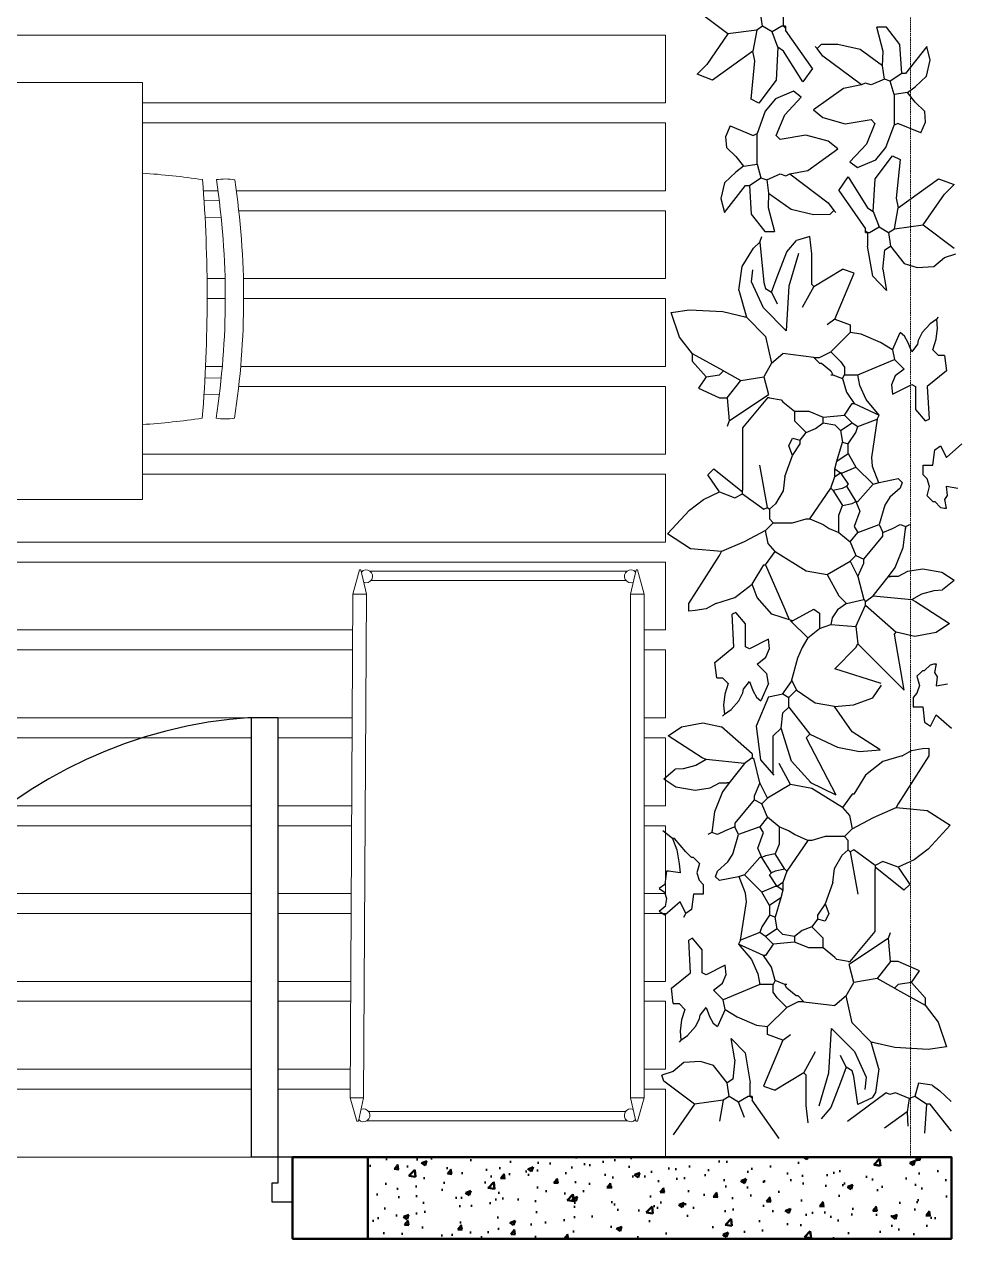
# Model space of a CAD drawing. Header units: inches. Extents: x 4526 to 5467, y 523 to 1441.
# Drawn here: x 5294.3 to 5455.1, y 1115.2 to 1323.7 of the extents above; entities that cross this region are included whole.
import ezdxf

# ---------------------------------------------------------------- set-up
doc = ezdxf.new("R2010")
doc.units = ezdxf.units.IN
doc.header["$MEASUREMENT"] = 0
doc.linetypes.add('HIDDEN', pattern=[0.375, 0.25, -0.125])
for name, color, linetype, lineweight in [('A-FLOR-FTPT', 6, 'HIDDEN', 13), ('A-FLOR-PATT', 8, 'Continuous', 50), ('A-FURN', 8, 'Continuous', 20), ('A-GLAZ-FULL', 4, 'Continuous', 30), ('A-WALL-FULL', 7, 'Continuous', 50), ('G-HEDGE', 96, 'Continuous', 25)]:
    doc.layers.add(name, color=color, linetype=linetype, lineweight=lineweight)

msp = doc.modelspace()

# ---------------------------------------------------------------- hatches: boundary and pattern name
at = {"layer": 'A-FLOR-PATT'}
h = msp.add_hatch(dxfattribs=at)
h.set_pattern_fill('AR-CONC', color=256, scale=0.050063, style=0)
h.set_pattern_definition([(50, (8703.922, 9840.347), (9.120779, -0.7979644), [0.953707, -10.4907795]), (355, (8703.922, 9840.347), (-1.764375, 9.56494), [0.762966, -8.392624]), (100.451, (8704.682, 9840.2805), (7.356437, 8.766932), [0.810526, -8.915786]), (46.1842, (8703.922, 9842.89), (13.571131, -2.10478), [1.43056, -15.73617]), (96.6356, (8705.053, 9842.715), (11.885256, 12.386957), [1.21579, -13.373679]), (351.184, (8703.922, 9842.89), (11.885275, 12.386936), [1.144449, -12.588935]), (21, (8705.194, 9842.2544), (7.590352, -5.1197566), [0.953707, -10.4907795]), (326, (8705.194, 9842.254), (3.094018, 9.221071), [0.762966, -8.392624]), (71.4514, (8705.826, 9841.828), (10.684349, 4.1013344), [0.810526, -8.915786]), (37.5, (8703.9222, 9840.347), (0.1546259, 4.2331103), [0, -8.2908948, 0, -8.5197845, 0, -8.4244138]), (7.5, (8703.922, 9840.347), (3.3452176, 5.0153773), [0, -4.8575488, 0, -8.1001534, 0, -3.2108143]), (327.5, (8701.0865, 9840.347), (6.7881223, -0.2868002), [0, -3.179024, 0, -9.918555, 0, -13.1611597]), (317.5, (8699.815, 9840.347), (7.4158462, 1.272936), [0, -4.1327313, 0, -6.586938, 0, -9.346331])])
h.paths.add_polyline_path([(5353.22, 1129.23), (5353.22, 1115.21), (5453.35, 1115.21), (5453.35, 1129.23)])

# ---------------------------------------------------------------- linework, layer by layer
at = {"layer": 'A-FLOR-FTPT'}
msp.add_line((5446.34, 1424.6), (5446.34, 1129.23), dxfattribs=at)
at = {"layer": 'A-FURN'}
for p, q in [((5404.29, 1321.81), (5139.38, 1321.81)), ((5404.29, 1310.16), (5404.29, 1321.81)), ((5244.49, 1313.68), (5314.58, 1313.68)), ((5314.58, 1313.68), (5314.58, 1242.1)), ((5314.58, 1310.16), (5404.29, 1310.16)), ((5404.29, 1306.74), (5314.58, 1306.74)), ((5404.29, 1295.09), (5404.29, 1306.74)), ((5325.03, 1295.09), (5327.54, 1295.09)), ((5330.68, 1295.09), (5404.29, 1295.09)), ((5327.76, 1293.35), (5325.15, 1293.42)), ((5328.11, 1290.48), (5325.32, 1290.56)), ((5404.29, 1291.66), (5331.11, 1291.66)), ((5404.29, 1280.01), (5404.29, 1291.66)), ((5325.66, 1280.01), (5328.75, 1280.01)), ((5331.9, 1280.01), (5404.29, 1280.01)), ((5328.79, 1276.58), (5325.68, 1276.58)), ((5404.29, 1276.58), (5331.94, 1276.58)), ((5404.29, 1264.93), (5404.29, 1276.58)), ((5325.41, 1264.93), (5328.28, 1264.93)), ((5331.43, 1264.93), (5404.29, 1264.93)), ((5325.29, 1262.92), (5328.11, 1263)), ((5404.29, 1261.5), (5331.09, 1261.5)), ((5404.29, 1249.85), (5404.29, 1261.5)), ((5325.14, 1260.06), (5327.77, 1260.15)), ((5314.58, 1249.85), (5404.29, 1249.85)), ((5404.29, 1246.42), (5314.58, 1246.42)), ((5404.29, 1234.77), (5404.29, 1246.42)), ((5314.58, 1242.1), (5244.49, 1242.1)), ((5139.38, 1234.77), (5404.29, 1234.77)), ((5404.29, 1231.35), (5139.38, 1231.35)), ((5350.68, 1225.85), (5351.83, 1230.01)), ((5351.83, 1230.01), (5352.06, 1230.01)), ((5352.06, 1230.01), (5352.99, 1225.85)), ((5399.26, 1230.01), (5398.33, 1225.84)), ((5399.49, 1230.01), (5399.26, 1230.01)), ((5400.65, 1225.85), (5399.49, 1230.01)), ((5404.29, 1219.7), (5404.29, 1231.35)), ((5397.73, 1229.81), (5353.6, 1229.81)), ((5397.53, 1228.19), (5353.79, 1228.19)), ((5350.21, 1139.41), (5350.68, 1225.85)), ((5350.68, 1225.85), (5352.99, 1225.84)), ((5352.99, 1225.85), (5352.52, 1139.41)), ((5400.65, 1225.85), (5398.33, 1225.84)), ((5398.33, 1139.41), (5398.33, 1225.84)), ((5400.65, 1139.41), (5400.65, 1225.86)), ((5139.38, 1219.7), (5350.64, 1219.7)), ((5400.65, 1219.7), (5404.29, 1219.7)), ((5350.62, 1216.27), (5139.38, 1216.27)), ((5404.29, 1216.27), (5400.65, 1216.27)), ((5404.29, 1204.62), (5404.29, 1216.27)), ((5139.38, 1204.62), (5350.56, 1204.62)), ((5400.65, 1204.62), (5404.29, 1204.62)), ((5333.3, 1201.19), (5179.1, 1201.19)), ((5350.54, 1201.19), (5337.8, 1201.19)), ((5404.29, 1201.19), (5400.65, 1201.19)), ((5404.29, 1189.54), (5404.29, 1201.19)), ((5179.1, 1189.54), (5333.3, 1189.54)), ((5337.8, 1189.54), (5350.48, 1189.54)), ((5400.65, 1189.54), (5404.29, 1189.54)), ((5333.3, 1186.11), (5179.1, 1186.11)), ((5350.46, 1186.11), (5337.8, 1186.11)), ((5404.29, 1186.11), (5400.65, 1186.11)), ((5404.29, 1174.46), (5404.29, 1186.11)), ((5179.1, 1174.46), (5333.3, 1174.46)), ((5337.8, 1174.46), (5350.4, 1174.46)), ((5400.65, 1174.46), (5404.29, 1174.46)), ((5333.3, 1171.04), (5179.1, 1171.04)), ((5350.38, 1171.04), (5337.8, 1171.04)), ((5404.29, 1171.04), (5400.65, 1171.04)), ((5404.29, 1159.39), (5404.29, 1171.04)), ((5179.1, 1159.39), (5333.3, 1159.39)), ((5337.8, 1159.39), (5350.32, 1159.39)), ((5400.65, 1159.39), (5404.29, 1159.39)), ((5333.3, 1155.96), (5179.1, 1155.96)), ((5350.3, 1155.96), (5337.8, 1155.96)), ((5404.29, 1155.96), (5400.65, 1155.96)), ((5404.29, 1144.31), (5404.29, 1155.96)), ((5179.1, 1144.31), (5333.3, 1144.31)), ((5337.8, 1144.31), (5350.23, 1144.31)), ((5400.65, 1144.31), (5404.29, 1144.31)), ((5333.3, 1140.88), (5179.1, 1140.88)), ((5350.22, 1140.88), (5337.8, 1140.88)), ((5404.29, 1140.88), (5400.65, 1140.88)), ((5404.29, 1129.23), (5404.29, 1140.88)), ((5351.34, 1135.38), (5350.21, 1139.41)), ((5350.21, 1139.41), (5352.52, 1139.41)), ((5352.52, 1139.41), (5351.63, 1135.38)), ((5400.65, 1139.41), (5398.33, 1139.41)), ((5398.33, 1139.41), (5399.22, 1135.38)), ((5399.52, 1135.38), (5400.65, 1139.41)), ((5397.48, 1137.07), (5353.37, 1137.07)), ((5351.63, 1135.38), (5351.34, 1135.38)), ((5397.76, 1135.45), (5353.09, 1135.45)), ((5399.22, 1135.38), (5399.52, 1135.38)), ((5139.38, 1129.23), (5404.29, 1129.23)), ((5404.29, 1129.23), (5439.33, 1129.23))]:
    msp.add_line(p, q, dxfattribs=at)
for points in [[(5324.89, 1297.01, -0.040002), (5324.84, 1256.03, -3.508425)], [(5327.26, 1297, -0.076135), (5327.21, 1256.04, -3.508425)], [(5330.41, 1296.99, -0.076111), (5330.36, 1256.04, -3.508425)]]:
    msp.add_lwpolyline(points, format="xyb", dxfattribs=at)
for centre, radius, start, end in [((5304.22, 1153.67), 144.82, 81.7935, 85.8963), ((5328.81, 1286.29), 10.82, 81.5154, 98.2468), ((5304.48, 1399.33), 144.73, 274.0029, 278.0879), ((5328.8, 1266.75), 10.82, 261.5154, 278.2468), ((5352.97, 1228.91), 1.1, 246.5619, 138.4957), ((5398.36, 1228.91), 1.1, 41.5043, 293.4381), ((5352.51, 1136.39), 1.1, 221.5043, 113.4381), ((5398.34, 1136.39), 1.1, 66.5619, 318.4957)]:
    msp.add_arc(centre, radius, start, end, dxfattribs=at)
at = {"layer": 'A-GLAZ-FULL'}
msp.add_lwpolyline([(5337.8, 1204.69), (5337.8, 1129.23), (5333.3, 1129.23), (5333.3, 1204.69)], close=True, dxfattribs=at)
for points in [[(5340.31, 1124.72), (5340.31, 1124.72), (5340.31, 1129.23), (5337.8, 1129.23), (5337.8, 1124.72)], [(5337.8, 1124.72), (5336.8, 1124.72), (5336.8, 1121.52), (5340.31, 1121.52), (5340.31, 1124.72)]]:
    msp.add_lwpolyline(points, dxfattribs=at)
msp.add_arc((5338.53, 1124.92), 79.94, 93.7537, 176.9067, dxfattribs=at)
at = {"layer": 'A-WALL-FULL'}
for p, q in [((5340.31, 1115.21), (5340.31, 1129.23)), ((5340.31, 1129.23), (5453.35, 1129.23)), ((5340.31, 1115.21), (5353.22, 1115.21))]:
    msp.add_line(p, q, dxfattribs=at)
msp.add_lwpolyline([(5353.22, 1129.23), (5453.35, 1129.23), (5453.35, 1115.21), (5353.22, 1115.21)], close=True, dxfattribs=at)
at = {"layer": 'G-HEDGE'}
for p, q in [((5415.02, 1322.02), (5409.75, 1325.97)), ((5420.96, 1323.33), (5420.63, 1325.64)), ((5424.58, 1323.33), (5424.58, 1325.64)), ((5415.02, 1322.02), (5411.4, 1316.74)), ((5419.97, 1322.67), (5415.02, 1322.02)), ((5419.97, 1322.67), (5419.31, 1319.05)), ((5420.96, 1323.33), (5419.97, 1322.67)), ((5422.61, 1322.35), (5420.96, 1323.33)), ((5424.26, 1323.33), (5422.61, 1322.35)), ((5423.6, 1319.71), (5422.61, 1322.35)), ((5424.58, 1323.33), (5424.26, 1323.33)), ((5424.92, 1323.33), (5424.58, 1323.33)), ((5424.92, 1323.01), (5424.58, 1323.33)), ((5424.92, 1323.33), (5424.92, 1323.01)), ((5424.92, 1323.01), (5424.92, 1322.67)), ((5429.53, 1316.08), (5424.92, 1322.67)), ((5442.21, 1323.15), (5440.56, 1323.15)), ((5441.64, 1319.01), (5440.56, 1323.15)), ((5444.52, 1320.18), (5442.21, 1323.15)), ((5423.6, 1319.71), (5423.27, 1314.1)), ((5424.58, 1319.05), (5423.6, 1319.71)), ((5430.34, 1319.52), (5430.01, 1319.85)), ((5431, 1320.18), (5430.34, 1319.52)), ((5431.33, 1318.2), (5430.34, 1319.52)), ((5433.87, 1320.22), (5431, 1320.18)), ((5437.68, 1319.31), (5433.87, 1320.22)), ((5444.85, 1315.23), (5444.52, 1320.18)), ((5449.13, 1319.85), (5445.51, 1315.23)), ((5449.73, 1317.49), (5449.13, 1319.85)), ((5419.31, 1319.05), (5412.39, 1314.1)), ((5419.64, 1317.4), (5419.31, 1319.05)), ((5427.88, 1313.77), (5424.58, 1319.05)), ((5437.92, 1313.26), (5431.33, 1318.2)), ((5441.55, 1316.55), (5437.68, 1319.31)), ((5441.55, 1316.55), (5441.64, 1319.01)), ((5449.1, 1314.77), (5449.73, 1317.49)), ((5411.4, 1316.74), (5409.75, 1315.09)), ((5418.98, 1310.8), (5419.64, 1317.4)), ((5429.53, 1316.08), (5427.88, 1313.77)), ((5441.88, 1314.24), (5441.55, 1316.55)), ((5412.39, 1314.1), (5409.75, 1315.09)), ((5423.27, 1314.1), (5420.3, 1310.15)), ((5437.92, 1313.26), (5434.82, 1312.65)), ((5438.58, 1313.58), (5437.92, 1313.26)), ((5439.57, 1313.26), (5438.58, 1313.58)), ((5441.88, 1314.24), (5439.57, 1313.26)), ((5442.87, 1313.91), (5441.88, 1314.24)), ((5444.85, 1315.23), (5442.87, 1313.91)), ((5443.53, 1311.61), (5442.87, 1313.91)), ((5445.51, 1315.23), (5444.85, 1315.23)), ((5447.16, 1312.92), (5449.1, 1314.77)), ((5426.29, 1312.16), (5423.18, 1310.85)), ((5424.76, 1308.12), (5427.61, 1311.17)), ((5427.61, 1311.17), (5426.29, 1312.16)), ((5434.82, 1312.65), (5429.68, 1308.97)), ((5445.84, 1311.94), (5443.53, 1311.61)), ((5443.53, 1311.61), (5443.53, 1306.33)), ((5445.84, 1311.94), (5447.16, 1312.92)), ((5447.16, 1310.29), (5445.84, 1311.94)), ((5420.3, 1310.15), (5418.98, 1310.8)), ((5423.18, 1310.85), (5421.43, 1308.73)), ((5448.78, 1308.71), (5447.16, 1310.29)), ((5421.43, 1308.73), (5420.02, 1304.9)), ((5423.32, 1304.57), (5424.76, 1308.12)), ((5429.68, 1308.97), (5431.33, 1307.65)), ((5431.33, 1307.65), (5435.14, 1306.59)), ((5435.14, 1306.59), (5439.57, 1307.32)), ((5440.23, 1306.66), (5439.57, 1307.32)), ((5448.94, 1306.89), (5448.78, 1308.71)), ((5415.41, 1306.22), (5414.61, 1304.34)), ((5415.41, 1306.22), (5419.37, 1304.57)), ((5440.23, 1306.66), (5438.79, 1303.11)), ((5442.12, 1302.5), (5443.53, 1306.33)), ((5444.19, 1306.66), (5443.53, 1306.33)), ((5448.14, 1305.01), (5444.19, 1306.66)), ((5448.14, 1305.01), (5448.94, 1306.89)), ((5414.61, 1304.34), (5414.77, 1302.52)), ((5419.37, 1304.57), (5420.02, 1304.9)), ((5420.02, 1299.63), (5420.02, 1304.9)), ((5423.32, 1304.57), (5423.98, 1303.91)), ((5428.41, 1304.64), (5423.98, 1303.91)), ((5432.22, 1303.58), (5428.41, 1304.64)), ((5433.87, 1302.26), (5432.22, 1303.58)), ((5438.79, 1303.11), (5435.95, 1300.07)), ((5414.77, 1302.52), (5416.4, 1300.95)), ((5416.4, 1300.95), (5417.72, 1299.3)), ((5428.73, 1298.59), (5433.87, 1302.26)), ((5440.29, 1297.13), (5443.25, 1301.09)), ((5440.37, 1300.38), (5442.12, 1302.5)), ((5443.25, 1301.09), (5444.57, 1300.43)), ((5417.72, 1299.3), (5416.4, 1298.31)), ((5417.72, 1299.3), (5420.02, 1299.63)), ((5420.02, 1299.63), (5420.68, 1297.32)), ((5435.95, 1300.07), (5437.26, 1299.08)), ((5437.26, 1299.08), (5440.37, 1300.38)), ((5444.57, 1300.43), (5443.91, 1293.83)), ((5416.4, 1298.31), (5414.45, 1296.47)), ((5418.71, 1296), (5420.68, 1297.32)), ((5420.68, 1297.32), (5421.67, 1296.99)), ((5421.67, 1296.99), (5423.98, 1297.98)), ((5421.67, 1296.99), (5422, 1294.68)), ((5423.98, 1297.98), (5424.97, 1297.65)), ((5424.97, 1297.65), (5425.63, 1297.98)), ((5425.63, 1297.98), (5428.73, 1298.59)), ((5425.63, 1297.98), (5432.22, 1293.03)), ((5434.02, 1295.15), (5435.67, 1297.46)), ((5435.67, 1297.46), (5438.97, 1292.18)), ((5439.96, 1291.53), (5440.29, 1297.13)), ((5444.24, 1292.18), (5451.17, 1297.13)), ((5451.17, 1297.13), (5453.81, 1296.14)), ((5414.45, 1296.47), (5413.82, 1293.74)), ((5414.42, 1291.38), (5418.05, 1296)), ((5418.05, 1296), (5418.71, 1296)), ((5418.71, 1296), (5419.03, 1291.05)), ((5422, 1294.68), (5421.91, 1292.23)), ((5422, 1294.68), (5425.88, 1291.92)), ((5434.02, 1295.15), (5438.64, 1288.56)), ((5448.53, 1289.22), (5452.16, 1294.49)), ((5452.16, 1294.49), (5453.81, 1296.14)), ((5413.82, 1293.74), (5414.42, 1291.38)), ((5432.22, 1293.03), (5433.21, 1291.71)), ((5443.91, 1293.83), (5444.24, 1292.18)), ((5419.03, 1291.05), (5421.34, 1288.09)), ((5421.91, 1292.23), (5422.99, 1288.09)), ((5425.88, 1291.92), (5429.68, 1291.01)), ((5429.68, 1291.01), (5432.55, 1291.05)), ((5432.55, 1291.05), (5433.21, 1291.71)), ((5433.21, 1291.71), (5433.54, 1291.38)), ((5438.97, 1292.18), (5439.96, 1291.53)), ((5439.96, 1291.53), (5440.95, 1288.89)), ((5443.58, 1288.56), (5444.24, 1292.18)), ((5438.64, 1288.23), (5438.64, 1288.56)), ((5439.3, 1287.9), (5440.95, 1288.89)), ((5440.95, 1288.89), (5442.59, 1287.9)), ((5442.59, 1287.9), (5443.58, 1288.56)), ((5443.58, 1288.56), (5448.53, 1289.22)), ((5448.53, 1289.22), (5453.81, 1285.26)), ((5419.4, 1285.25), (5420.5, 1286.25)), ((5420.5, 1286.25), (5420.83, 1287.24)), ((5420.5, 1286.25), (5421.16, 1279.33)), ((5421.34, 1288.09), (5422.99, 1288.09)), ((5425.12, 1284.6), (5426.77, 1286.58)), ((5429.08, 1287.24), (5426.77, 1286.58)), ((5429.41, 1284.27), (5429.08, 1287.24)), ((5438.64, 1287.9), (5438.64, 1288.23)), ((5438.64, 1288.23), (5438.97, 1287.9)), ((5438.64, 1287.9), (5438.97, 1287.9)), ((5438.97, 1287.9), (5438.97, 1285.59)), ((5438.97, 1287.9), (5439.3, 1287.9)), ((5442.59, 1287.9), (5442.93, 1285.59)), ((5417.49, 1282.07), (5419.4, 1285.25)), ((5423.47, 1280.31), (5425.12, 1284.6)), ((5427.15, 1284.33), (5425.46, 1278.69)), ((5429.41, 1279), (5429.41, 1284.27)), ((5439.86, 1280.41), (5438.97, 1285.59)), ((5441.61, 1281.63), (5441.94, 1284.93)), ((5441.94, 1284.93), (5442.93, 1285.59)), ((5442.93, 1285.59), (5445.23, 1282.62)), ((5452.16, 1283.61), (5454.14, 1284.27)), ((5416.88, 1278.01), (5417.49, 1282.07)), ((5445.23, 1282.62), (5447.47, 1281.92)), ((5447.47, 1281.92), (5450.33, 1282.07)), ((5450.33, 1282.07), (5452.16, 1283.61)), ((5419.06, 1279.43), (5419.28, 1281.51)), ((5422.48, 1277.68), (5423.47, 1280.31)), ((5429.74, 1278.67), (5434.68, 1281.63)), ((5433.36, 1273.06), (5436.66, 1280.97)), ((5436.66, 1280.97), (5434.68, 1281.63)), ((5442.24, 1277.98), (5439.86, 1280.41)), ((5441.61, 1281.63), (5442.24, 1277.98)), ((5416.88, 1278.01), (5418.2, 1273.39)), ((5421.1, 1275), (5419.06, 1279.43)), ((5421.16, 1279.33), (5421.49, 1278.34)), ((5421.49, 1278.34), (5422.48, 1277.68)), ((5425.46, 1278.69), (5425.04, 1271.05)), ((5429.74, 1278.67), (5427.76, 1275.04)), ((5429.74, 1278.67), (5429.41, 1279)), ((5422.48, 1277.68), (5423.47, 1275.7)), ((5405.28, 1274.2), (5408.45, 1274.65)), ((5406.71, 1269.96), (5405.28, 1274.2)), ((5408.45, 1274.65), (5414.16, 1274.35)), ((5414.16, 1274.35), (5418.2, 1273.39)), ((5425.04, 1271.05), (5421.1, 1275)), ((5418.2, 1273.39), (5417.87, 1273.39)), ((5418.2, 1273.39), (5421.49, 1270.09)), ((5433.36, 1273.06), (5432.04, 1272.07)), ((5433.36, 1273.06), (5436, 1272.07)), ((5436, 1272.07), (5436, 1270.75)), ((5449.7, 1272.26), (5448.36, 1270.75)), ((5450.84, 1273.06), (5449.7, 1272.26)), ((5450.84, 1273.06), (5451.17, 1273.39)), ((5450.96, 1271.53), (5450.84, 1273.06)), ((5408.93, 1267.08), (5406.71, 1269.96)), ((5421.49, 1270.09), (5422.48, 1265.48)), ((5432.7, 1267.45), (5436, 1270.75)), ((5437.89, 1270.5), (5436, 1270.75)), ((5441.19, 1269.05), (5437.89, 1270.5)), ((5443.25, 1267.79), (5444.57, 1270.75)), ((5445.32, 1270.14), (5444.57, 1270.75)), ((5445.95, 1268.99), (5445.32, 1270.14)), ((5448.36, 1270.75), (5447.66, 1269.41)), ((5450.18, 1267.79), (5450.77, 1269.59)), ((5450.77, 1269.59), (5450.96, 1271.53)), ((5430.72, 1266.47), (5432.7, 1267.45)), ((5432.7, 1267.45), (5434.35, 1265.81)), ((5443.25, 1267.79), (5441.19, 1269.05)), ((5443.25, 1267.79), (5443.58, 1266.14)), ((5446.55, 1267.45), (5445.95, 1268.99)), ((5447.54, 1268.77), (5446.55, 1267.45)), ((5447.66, 1269.41), (5447.54, 1268.77)), ((5451.17, 1266.8), (5450.18, 1267.79)), ((5414.24, 1264.16), (5408.93, 1267.08)), ((5408.96, 1265.81), (5408.96, 1267.13)), ((5411.27, 1263.17), (5408.96, 1265.81)), ((5422.48, 1265.48), (5421.16, 1263.17)), ((5422.48, 1265.48), (5424.46, 1267.13)), ((5429.74, 1266.47), (5424.46, 1267.13)), ((5429.74, 1266.47), (5430.72, 1265.48)), ((5429.74, 1266.47), (5430.72, 1266.47)), ((5430.72, 1265.48), (5431.05, 1265.48)), ((5431.05, 1265.48), (5432.7, 1264.16)), ((5434.35, 1265.81), (5435.01, 1264.82)), ((5437.32, 1263.5), (5443.58, 1266.14)), ((5443.58, 1266.14), (5445.23, 1264.49)), ((5452.16, 1266.8), (5451.17, 1266.8)), ((5452.16, 1266.8), (5452.49, 1264.16)), ((5411.27, 1263.17), (5413.58, 1263.5)), ((5413.58, 1263.5), (5414.24, 1264.16)), ((5414.24, 1264.16), (5417.21, 1262.51)), ((5432.7, 1264.16), (5433.03, 1263.5)), ((5432.7, 1263.5), (5433.03, 1263.5)), ((5433.03, 1263.5), (5434.68, 1262.84)), ((5434.68, 1262.84), (5435.01, 1263.5)), ((5435.01, 1264.82), (5435.01, 1263.5)), ((5435.01, 1263.5), (5437.32, 1263.5)), ((5437.64, 1261.66), (5437.32, 1263.5)), ((5443.73, 1263.3), (5443.1, 1261.78)), ((5445.23, 1264.49), (5443.73, 1263.3)), ((5452.49, 1264.16), (5449.19, 1261.52)), ((5411.27, 1263.17), (5409.95, 1261.19)), ((5409.95, 1261.19), (5413.58, 1259.54)), ((5414.9, 1259.54), (5417.21, 1262.51)), ((5417.21, 1262.51), (5421.16, 1263.17)), ((5421.16, 1263.17), (5422, 1260.1)), ((5434.68, 1262.84), (5435.34, 1260.53)), ((5438.72, 1259.24), (5437.64, 1261.66)), ((5443.1, 1261.78), (5443.25, 1260.2)), ((5443.25, 1260.2), (5446.55, 1261.85)), ((5446.55, 1261.85), (5447.21, 1261.52)), ((5447.21, 1261.52), (5447.21, 1257.56)), ((5449.19, 1261.52), (5449.52, 1255.91)), ((5413.58, 1259.54), (5414.9, 1259.54)), ((5414.9, 1259.54), (5415.23, 1255.58)), ((5415.23, 1255.58), (5422, 1260.1)), ((5421.82, 1259.54), (5417.54, 1254.4)), ((5422.15, 1259.54), (5421.82, 1259.54)), ((5422.15, 1259.54), (5424.13, 1259.21)), ((5424.13, 1259.21), (5424.46, 1258.88)), ((5435.34, 1260.53), (5436.66, 1258.55)), ((5440.95, 1256.57), (5438.72, 1259.24)), ((5424.46, 1258.88), (5426.44, 1257.23)), ((5426.44, 1257.23), (5428.92, 1257.24)), ((5426.44, 1257.23), (5426.44, 1255.58)), ((5428.92, 1257.24), (5431.38, 1256.24)), ((5435.01, 1256.57), (5436.33, 1258.55)), ((5436.33, 1258.55), (5436.66, 1258.55)), ((5436.66, 1258.55), (5440.95, 1256.57)), ((5447.21, 1257.56), (5448.86, 1255.58)), ((5415.23, 1255.58), (5414.9, 1254.6)), ((5426.44, 1255.58), (5428.42, 1253.61)), ((5430.07, 1254.27), (5431.38, 1255.26)), ((5431.38, 1256.24), (5435.01, 1256.57)), ((5431.38, 1255.26), (5431.38, 1256.24)), ((5431.38, 1255.26), (5433.36, 1254.93)), ((5433.36, 1254.93), (5434.35, 1253.94)), ((5434.35, 1253.94), (5436.33, 1255.26)), ((5435.01, 1256.57), (5436.33, 1255.26)), ((5436.33, 1255.26), (5437.32, 1254.6)), ((5437.32, 1254.6), (5440.62, 1255.91)), ((5440.62, 1255.91), (5439.63, 1249.32)), ((5440.62, 1255.91), (5440.95, 1256.57)), ((5448.86, 1255.58), (5449.52, 1255.91)), ((5417.54, 1254.4), (5417.54, 1243.71)), ((5427.43, 1252.29), (5428.42, 1253.61)), ((5428.42, 1253.61), (5430.07, 1254.27)), ((5434.35, 1253.94), (5434.68, 1251.96)), ((5435.67, 1251.63), (5436.99, 1253.61)), ((5436.99, 1253.61), (5437.32, 1254.6)), ((5425.45, 1251.3), (5426.11, 1252.62)), ((5426.11, 1249.65), (5425.45, 1251.3)), ((5426.11, 1252.62), (5427.43, 1252.29)), ((5426.11, 1249.65), (5427.43, 1251.63)), ((5427.43, 1251.63), (5427.43, 1252.29)), ((5433.69, 1248.66), (5434.68, 1251.96)), ((5434.68, 1251.96), (5435.67, 1251.63)), ((5435.67, 1249.98), (5435.67, 1251.63)), ((5450.51, 1250.64), (5451.5, 1251.3)), ((5451.5, 1251.3), (5452.49, 1249.32)), ((5452.49, 1249.32), (5455.12, 1251.63)), ((5424.79, 1246.02), (5426.11, 1249.65)), ((5433.36, 1247.34), (5433.69, 1248.66)), ((5433.69, 1248.66), (5435.67, 1249.98)), ((5435.67, 1249.98), (5436.99, 1247.67)), ((5439.63, 1249.32), (5439.75, 1247.82)), ((5450.18, 1248), (5450.51, 1250.64)), ((5411.6, 1246.35), (5412.59, 1247.34)), ((5412.59, 1247.34), (5417.54, 1243.39)), ((5421.82, 1240.75), (5420.5, 1248)), ((5433.36, 1246.02), (5433.36, 1247.34)), ((5433.36, 1247.34), (5434.35, 1246.68)), ((5433.36, 1246.02), (5434.35, 1246.68)), ((5434.35, 1246.68), (5434.68, 1246.68)), ((5434.35, 1246.68), (5435.67, 1244.7)), ((5434.68, 1246.68), (5436.99, 1247.67)), ((5436.99, 1247.67), (5439.96, 1244.7)), ((5439.75, 1247.82), (5440.87, 1245.01)), ((5448.53, 1246.35), (5448.53, 1248)), ((5448.53, 1248), (5450.18, 1248)), ((5413.58, 1243.39), (5411.6, 1246.35)), ((5424.79, 1246.02), (5424.47, 1243.61)), ((5432.7, 1244.04), (5433.36, 1246.02)), ((5435.67, 1244.7), (5435.34, 1244.37)), ((5437.32, 1241.74), (5439.96, 1244.7)), ((5439.96, 1244.7), (5440.95, 1245.03)), ((5440.95, 1245.03), (5444.24, 1245.69)), ((5444.24, 1245.69), (5444.9, 1245.03)), ((5444.9, 1245.03), (5444.57, 1244.04)), ((5449.19, 1245.63), (5448.53, 1246.35)), ((5449.61, 1244.33), (5449.19, 1245.63)), ((5410.83, 1242.1), (5413.58, 1243.39)), ((5413.58, 1243.39), (5416.22, 1242.4)), ((5416.22, 1242.4), (5417.54, 1243.06)), ((5417.54, 1243.39), (5417.54, 1243.71)), ((5417.54, 1243.06), (5417.54, 1243.39)), ((5417.54, 1243.06), (5421.16, 1240.42)), ((5424.47, 1243.61), (5423.21, 1241.34)), ((5429.08, 1238.77), (5432.7, 1244.04)), ((5432.7, 1244.04), (5433.03, 1243.71)), ((5433.03, 1243.71), (5434.68, 1244.04)), ((5433.03, 1243.71), (5434.68, 1241.08)), ((5434.68, 1244.04), (5435.34, 1244.37)), ((5435.34, 1244.37), (5436.99, 1241.74)), ((5442.82, 1242.47), (5441.94, 1241.12)), ((5444.57, 1244.04), (5442.82, 1242.47)), ((5449.19, 1242.73), (5449.61, 1244.33)), ((5449.85, 1242.07), (5449.19, 1242.73)), ((5452.22, 1242.1), (5452.68, 1242.81)), ((5452.49, 1244.37), (5454.46, 1244.04)), ((5452.68, 1242.81), (5452.49, 1244.37)), ((5408.45, 1240.28), (5410.83, 1242.1)), ((5421.16, 1240.42), (5421.82, 1240.75)), ((5421.82, 1240.75), (5422.15, 1240.42)), ((5423.21, 1241.34), (5422.15, 1240.42)), ((5422.15, 1240.42), (5422.15, 1238.77)), ((5434.02, 1239.43), (5434.68, 1241.08)), ((5434.68, 1241.08), (5436.33, 1241.41)), ((5436.33, 1241.41), (5436.99, 1241.74)), ((5436.99, 1241.74), (5437.32, 1241.74)), ((5436.99, 1241.74), (5437.65, 1240.09)), ((5441.94, 1241.12), (5440.95, 1237.78)), ((5449.85, 1242.07), (5450.18, 1241.74)), ((5450.18, 1241.74), (5450.51, 1241.74)), ((5450.51, 1241.74), (5451.5, 1240.75)), ((5451.5, 1240.75), (5452.18, 1240.61)), ((5452.18, 1240.61), (5452.51, 1240.61)), ((5452.51, 1240.61), (5452.22, 1242.1)), ((5404.65, 1236.19), (5408.45, 1240.28)), ((5422.15, 1238.77), (5422.81, 1238.11)), ((5426.11, 1238.11), (5428.42, 1238.77)), ((5428.42, 1238.77), (5429.08, 1238.77)), ((5429.08, 1238.77), (5431.38, 1237.78)), ((5434.02, 1236.46), (5434.02, 1239.43)), ((5437.65, 1240.09), (5436.66, 1237.45)), ((5408.61, 1233.62), (5404.65, 1236.19)), ((5421.49, 1236.79), (5417.81, 1234.83)), ((5421.49, 1236.79), (5422.81, 1238.11)), ((5421.94, 1234.53), (5421.49, 1236.79)), ((5422.81, 1238.11), (5426.11, 1238.11)), ((5431.38, 1237.78), (5432.37, 1237.12)), ((5432.37, 1237.12), (5434.02, 1236.46)), ((5434.02, 1236.46), (5436, 1234.81)), ((5436, 1234.81), (5437.32, 1236.46)), ((5436.66, 1237.45), (5437.32, 1236.46)), ((5437.32, 1236.46), (5440.95, 1237.78)), ((5440.95, 1237.78), (5441.61, 1236.46)), ((5441.61, 1236.46), (5443.25, 1237.12)), ((5441.61, 1235.8), (5441.61, 1236.46)), ((5443.25, 1237.12), (5444.57, 1237.78)), ((5444.57, 1237.78), (5445.56, 1237.45)), ((5445.06, 1233.86), (5445.56, 1237.45)), ((5445.56, 1237.45), (5446.22, 1237.78)), ((5445.56, 1237.12), (5445.56, 1237.45)), ((5417.81, 1234.83), (5413.91, 1233.16)), ((5423.14, 1233.16), (5421.94, 1234.53)), ((5436, 1234.81), (5436.99, 1232.5)), ((5438.31, 1231.84), (5441.61, 1235.8)), ((5408.3, 1224.26), (5413.58, 1232.5)), ((5413.91, 1233.16), (5408.61, 1233.62)), ((5413.58, 1232.5), (5413.91, 1233.16)), ((5421.49, 1230.86), (5423.14, 1233.16)), ((5423.14, 1233.16), (5428.42, 1229.87)), ((5436, 1231.51), (5436.99, 1232.5)), ((5436.99, 1232.5), (5438.31, 1231.84)), ((5443.71, 1230.42), (5445.06, 1233.86)), ((5419.18, 1227.56), (5421.16, 1230.86)), ((5421.16, 1230.86), (5421.49, 1230.86)), ((5421.49, 1230.86), (5424.79, 1223.27)), ((5432.04, 1229.21), (5436, 1231.51)), ((5436, 1231.51), (5437.32, 1228.88)), ((5437.32, 1228.88), (5438.31, 1231.19)), ((5438.31, 1231.19), (5438.31, 1231.84)), ((5442.59, 1228.88), (5443.71, 1230.42)), ((5448.43, 1230.14), (5445.83, 1229.74)), ((5451.73, 1229.57), (5448.43, 1230.14)), ((5428.42, 1229.87), (5432.04, 1229.21)), ((5432.04, 1229.21), (5434.02, 1225.58)), ((5437.32, 1228.88), (5438.31, 1224.92)), ((5439.96, 1225.58), (5442.59, 1228.88)), ((5442.59, 1228.88), (5442.93, 1228.88)), ((5444.24, 1228.88), (5442.93, 1228.88)), ((5445.83, 1229.74), (5444.24, 1228.88)), ((5453.81, 1228.22), (5451.73, 1229.57)), ((5453.81, 1228.22), (5451.83, 1226.57)), ((5416.22, 1225.25), (5419.18, 1227.56)), ((5420.03, 1225.29), (5419.18, 1227.56)), ((5446.55, 1224.92), (5448.31, 1225.91)), ((5448.31, 1225.91), (5450.43, 1226.48)), ((5450.43, 1226.48), (5451.83, 1226.57)), ((5408.3, 1222.94), (5408.3, 1224.26)), ((5412.92, 1224.26), (5411.31, 1223.32)), ((5412.92, 1224.26), (5416.22, 1225.25)), ((5422.57, 1222.41), (5420.03, 1225.29)), ((5435.34, 1224.26), (5433.83, 1223.17)), ((5434.02, 1225.58), (5435.34, 1224.26)), ((5435.34, 1224.26), (5438.31, 1224.92)), ((5436.99, 1220.3), (5438.64, 1223.93)), ((5438.31, 1224.92), (5438.64, 1224.59)), ((5438.64, 1224.59), (5439.96, 1225.58)), ((5438.64, 1223.93), (5438.64, 1224.59)), ((5438.64, 1223.93), (5443.91, 1219.32)), ((5439.96, 1225.58), (5446.55, 1224.92)), ((5446.55, 1224.92), (5447.21, 1224.59)), ((5447.21, 1224.59), (5453.03, 1220.82)), ((5409.4, 1223.02), (5408.3, 1222.94)), ((5411.31, 1223.32), (5409.4, 1223.02)), ((5416.39, 1222.72), (5415.73, 1222.39)), ((5416.06, 1216.78), (5415.73, 1222.39)), ((5418.04, 1220.74), (5416.39, 1222.72)), ((5426.11, 1221.29), (5422.57, 1222.41)), ((5424.79, 1223.27), (5425.45, 1221.62)), ((5426.11, 1221.29), (5429.74, 1223.27)), ((5429.74, 1223.27), (5430.72, 1222.61)), ((5430.72, 1222.61), (5430.72, 1219.97)), ((5432.88, 1221.81), (5432.7, 1220.63)), ((5433.83, 1223.17), (5432.88, 1221.81)), ((5418.04, 1216.78), (5418.04, 1220.74)), ((5425.78, 1221.29), (5426.11, 1221.29)), ((5425.78, 1221.29), (5428.75, 1218.33)), ((5428.75, 1218.33), (5430.72, 1219.97)), ((5430.72, 1219.97), (5432.7, 1220.63)), ((5432.7, 1220.63), (5436.99, 1220.3)), ((5436.99, 1220.3), (5437.32, 1217.34)), ((5453.03, 1220.82), (5450.73, 1219.27)), ((5422, 1218.1), (5418.7, 1216.45)), ((5422.16, 1216.52), (5422, 1218.1)), ((5428.75, 1218.33), (5427.76, 1216.68)), ((5443.58, 1218.98), (5443.91, 1219.32)), ((5445.28, 1209.38), (5443.58, 1218.98)), ((5447.07, 1218.59), (5443.91, 1219.32)), ((5450.73, 1219.27), (5447.07, 1218.59)), ((5412.77, 1214.14), (5416.06, 1216.78)), ((5418.7, 1216.45), (5418.04, 1216.78)), ((5421.52, 1215.01), (5422.16, 1216.52)), ((5427.76, 1216.68), (5426.95, 1214.88)), ((5433.36, 1213.05), (5436.99, 1216.68)), ((5436.99, 1216.68), (5437.32, 1217.34)), ((5437.32, 1217.34), (5445.28, 1209.38)), ((5413.1, 1211.51), (5412.77, 1214.14)), ((5420.02, 1213.81), (5421.52, 1215.01)), ((5421.67, 1212.17), (5420.02, 1213.81)), ((5426.95, 1214.88), (5425.87, 1210.88)), ((5448.76, 1212.75), (5449.75, 1213.74)), ((5449.75, 1213.74), (5450.43, 1213.88)), ((5450.43, 1213.88), (5450.76, 1213.88)), ((5450.76, 1213.88), (5450.47, 1212.39)), ((5413.1, 1211.51), (5414.08, 1211.51)), ((5414.08, 1211.51), (5415.07, 1210.52)), ((5422, 1210.52), (5421.67, 1212.17)), ((5441.31, 1210.52), (5433.36, 1213.05)), ((5448.1, 1212.42), (5447.44, 1211.76)), ((5447.44, 1211.76), (5447.86, 1210.15)), ((5448.1, 1212.42), (5448.43, 1212.75)), ((5448.43, 1212.75), (5448.76, 1212.75)), ((5450.47, 1212.39), (5450.93, 1211.67)), ((5450.93, 1211.67), (5450.74, 1210.11)), ((5415.07, 1210.52), (5414.48, 1208.71)), ((5417.59, 1208.89), (5417.71, 1209.53)), ((5417.71, 1209.53), (5418.7, 1210.85)), ((5418.7, 1210.85), (5419.3, 1209.31)), ((5419.3, 1209.31), (5419.94, 1208.16)), ((5422, 1210.52), (5420.68, 1207.55)), ((5425.87, 1210.88), (5424.35, 1208.7)), ((5426.77, 1209.42), (5425.45, 1208.1)), ((5425.93, 1211.1), (5426.77, 1209.42)), ((5429.99, 1207.13), (5426.7, 1209.37)), ((5439.87, 1208.04), (5441.39, 1210.21)), ((5447.86, 1210.15), (5447.44, 1208.86)), ((5450.74, 1210.11), (5452.71, 1210.44)), ((5414.48, 1208.71), (5414.29, 1206.77)), ((5415.56, 1206.04), (5416.89, 1207.56)), ((5416.89, 1207.56), (5417.59, 1208.89)), ((5421.97, 1208.21), (5419.87, 1203.2)), ((5419.94, 1208.16), (5420.68, 1207.55)), ((5421.97, 1208.21), (5424.46, 1208.76)), ((5424.46, 1208.76), (5425.45, 1208.1)), ((5425.45, 1206.46), (5425.45, 1208.1)), ((5433.29, 1206.59), (5429.99, 1207.13)), ((5436.58, 1206.83), (5439.87, 1208.04)), ((5447.44, 1208.86), (5446.78, 1208.13)), ((5446.78, 1208.13), (5446.78, 1206.48)), ((5414.41, 1205.24), (5414.08, 1204.91)), ((5414.29, 1206.77), (5414.41, 1205.24)), ((5414.41, 1205.24), (5415.56, 1206.04)), ((5424.13, 1202.83), (5424.46, 1205.47)), ((5424.46, 1205.47), (5425.45, 1206.46)), ((5425.45, 1206.46), (5429.08, 1201.84)), ((5433.29, 1206.59), (5436.58, 1206.83)), ((5436.32, 1202.24), (5433.29, 1206.59)), ((5446.78, 1206.48), (5448.43, 1206.48)), ((5448.43, 1206.48), (5448.76, 1203.85)), ((5449.75, 1203.19), (5450.74, 1205.16)), ((5450.74, 1205.16), (5453.37, 1202.86)), ((5404.78, 1201.54), (5407.08, 1203.09)), ((5407.08, 1203.09), (5410.74, 1203.77)), ((5410.74, 1203.77), (5413.89, 1203.05)), ((5419.17, 1198.43), (5413.89, 1203.05)), ((5419.87, 1203.2), (5420.63, 1197.4)), ((5422.81, 1201.51), (5424.13, 1202.83)), ((5425.95, 1197.16), (5424.13, 1202.83)), ((5448.76, 1203.85), (5449.75, 1203.19)), ((5410.6, 1197.77), (5404.78, 1201.54)), ((5422.81, 1194.85), (5422.81, 1201.51)), ((5429.08, 1201.84), (5428.42, 1201.18)), ((5428.42, 1201.18), (5433.51, 1191.38)), ((5429.08, 1201.84), (5433.79, 1199.58)), ((5441.13, 1199.1), (5436.32, 1202.24)), ((5433.79, 1199.58), (5437.59, 1198.85)), ((5437.59, 1198.85), (5441.13, 1199.1)), ((5444.89, 1198.1), (5446.5, 1199.04)), ((5446.5, 1199.04), (5448.4, 1199.34)), ((5448.4, 1199.34), (5449.5, 1199.42)), ((5449.5, 1199.42), (5449.5, 1198.1)), ((5411.26, 1197.44), (5409.5, 1196.45)), ((5411.26, 1197.44), (5410.6, 1197.77)), ((5417.85, 1196.78), (5411.26, 1197.44)), ((5417.85, 1196.78), (5415.21, 1193.48)), ((5419.17, 1197.77), (5417.85, 1196.78)), ((5419.17, 1198.43), (5419.17, 1197.77)), ((5419.5, 1197.44), (5419.17, 1197.77)), ((5420.49, 1193.48), (5419.5, 1197.44)), ((5420.63, 1197.4), (5422.91, 1194.75)), ((5425.76, 1193.15), (5423.79, 1196.78)), ((5429.24, 1193.54), (5425.95, 1197.16)), ((5441.59, 1197.11), (5438.62, 1194.8)), ((5444.89, 1198.1), (5441.59, 1197.11)), ((5449.5, 1198.1), (5444.23, 1189.86)), ((5404, 1194.14), (5405.98, 1195.79)), ((5407.37, 1195.88), (5405.98, 1195.79)), ((5409.5, 1196.45), (5407.37, 1195.88)), ((5438.62, 1194.8), (5436.64, 1191.51)), ((5404, 1194.14), (5406.08, 1192.79)), ((5406.08, 1192.79), (5409.38, 1192.22)), ((5409.38, 1192.22), (5411.98, 1192.62)), ((5411.98, 1192.62), (5413.56, 1193.48)), ((5413.56, 1193.48), (5414.88, 1193.48)), ((5415.21, 1193.48), (5414.1, 1191.94)), ((5415.21, 1193.48), (5414.88, 1193.48)), ((5420.49, 1193.48), (5419.5, 1191.17)), ((5421.81, 1190.85), (5420.49, 1193.48)), ((5425.76, 1193.15), (5421.81, 1190.85)), ((5429.39, 1192.49), (5425.76, 1193.15)), ((5429.08, 1193.6), (5433.51, 1191.38)), ((5434.67, 1189.2), (5429.39, 1192.49)), ((5414.1, 1191.94), (5412.74, 1188.5)), ((5419.5, 1190.52), (5416.2, 1186.56)), ((5419.5, 1191.17), (5419.5, 1190.52)), ((5420.82, 1189.86), (5419.5, 1190.52)), ((5421.81, 1190.85), (5420.82, 1189.86)), ((5436.32, 1191.51), (5434.67, 1189.2)), ((5436.64, 1191.51), (5436.32, 1191.51)), ((5412.74, 1188.5), (5412.25, 1184.91)), ((5421.81, 1187.55), (5420.82, 1189.86)), ((5434.67, 1189.2), (5435.87, 1187.83)), ((5440, 1187.53), (5443.9, 1189.2)), ((5444.23, 1189.86), (5443.9, 1189.2)), ((5443.9, 1189.2), (5449.2, 1188.74)), ((5449.2, 1188.74), (5453.16, 1186.17)), ((5416.2, 1186.56), (5416.2, 1185.9)), ((5421.81, 1187.55), (5420.49, 1185.9)), ((5423.79, 1185.9), (5421.81, 1187.55)), ((5435.87, 1187.83), (5436.32, 1185.57)), ((5436.32, 1185.57), (5440, 1187.53)), ((5453.16, 1186.17), (5449.35, 1182.08)), ((5405.5, 1183.92), (5403.86, 1185.24)), ((5412.25, 1184.91), (5411.59, 1184.58)), ((5412.25, 1185.24), (5412.25, 1184.91)), ((5413.23, 1184.58), (5412.25, 1184.91)), ((5414.55, 1185.24), (5413.23, 1184.58)), ((5416.2, 1185.9), (5414.55, 1185.24)), ((5415.87, 1181.24), (5416.86, 1184.58)), ((5416.86, 1184.58), (5416.2, 1185.9)), ((5420.49, 1185.9), (5416.86, 1184.58)), ((5420.16, 1182.27), (5421.15, 1184.91)), ((5421.15, 1184.91), (5420.49, 1185.9)), ((5423.79, 1185.9), (5423.79, 1182.93)), ((5425.43, 1185.24), (5423.79, 1185.9)), ((5426.42, 1184.58), (5425.43, 1185.24)), ((5428.73, 1183.59), (5426.42, 1184.58)), ((5431.7, 1184.25), (5429.39, 1183.59)), ((5435, 1184.25), (5431.7, 1184.25)), ((5436.32, 1185.57), (5435, 1184.25)), ((5435.66, 1183.59), (5435, 1184.25)), ((5405.83, 1183.92), (5405.5, 1183.92)), ((5405.5, 1183.92), (5406.28, 1181.97)), ((5407.81, 1181.61), (5405.83, 1183.92)), ((5406.28, 1181.97), (5406.63, 1179.55)), ((5420.82, 1180.62), (5420.16, 1182.27)), ((5423.79, 1182.93), (5423.13, 1181.28)), ((5428.73, 1183.59), (5425.1, 1178.32)), ((5429.39, 1183.59), (5428.73, 1183.59)), ((5434.6, 1181.02), (5435.66, 1181.94)), ((5435.66, 1181.94), (5435.66, 1183.59)), ((5435.99, 1181.61), (5435.66, 1181.94)), ((5436.64, 1181.94), (5435.99, 1181.61)), ((5440.27, 1179.3), (5436.64, 1181.94)), ((5449.35, 1182.08), (5446.98, 1180.26)), ((5408.8, 1180.62), (5407.81, 1181.61)), ((5409.13, 1180.62), (5408.8, 1180.62)), ((5409.46, 1180.29), (5409.13, 1180.62)), ((5409.46, 1180.29), (5410.12, 1179.64)), ((5413.23, 1178.32), (5414.99, 1179.89)), ((5414.99, 1179.89), (5415.87, 1181.24)), ((5420.49, 1180.62), (5417.85, 1177.66)), ((5420.82, 1180.62), (5420.49, 1180.62)), ((5421.48, 1180.95), (5420.82, 1180.62)), ((5422.47, 1177.99), (5420.82, 1180.62)), ((5423.13, 1181.28), (5421.48, 1180.95)), ((5424.77, 1178.65), (5423.13, 1181.28)), ((5433.33, 1178.75), (5434.6, 1181.02)), ((5435.99, 1181.61), (5437.3, 1174.36)), ((5441.59, 1179.96), (5440.27, 1179.3)), ((5444.23, 1178.98), (5441.59, 1179.96)), ((5446.98, 1180.26), (5444.23, 1178.98)), ((5404.51, 1178.32), (5404.18, 1176.01)), ((5404.84, 1178.32), (5404.51, 1178.32)), ((5406.82, 1177.99), (5404.84, 1178.32)), ((5406.63, 1179.55), (5406.82, 1177.99)), ((5410.12, 1179.64), (5409.7, 1178.03)), ((5409.7, 1178.03), (5410.11, 1176.73)), ((5412.9, 1177.33), (5413.23, 1178.32)), ((5422.14, 1177.66), (5422.47, 1177.99)), ((5423.13, 1178.32), (5422.47, 1177.99)), ((5424.77, 1178.65), (5423.13, 1178.32)), ((5425.1, 1178.32), (5424.45, 1176.34)), ((5425.1, 1178.32), (5424.77, 1178.65)), ((5433.02, 1176.34), (5433.33, 1178.75)), ((5440.27, 1179.3), (5440.27, 1178.98)), ((5440.27, 1178.98), (5440.27, 1178.65)), ((5445.22, 1175.02), (5440.27, 1178.98)), ((5440.27, 1167.96), (5440.27, 1178.65)), ((5444.23, 1178.98), (5446.21, 1176.01)), ((5404.18, 1176.01), (5403.2, 1175.35)), ((5410.11, 1176.73), (5410.78, 1176.01)), ((5410.78, 1176.01), (5410.78, 1174.36)), ((5413.56, 1176.67), (5412.9, 1177.33)), ((5416.86, 1177.33), (5413.56, 1176.67)), ((5417.85, 1177.66), (5416.86, 1177.33)), ((5418.05, 1174.54), (5416.93, 1177.35)), ((5420.82, 1174.69), (5417.85, 1177.66)), ((5423.13, 1175.68), (5420.82, 1174.69)), ((5423.46, 1175.68), (5422.14, 1177.66)), ((5423.46, 1175.68), (5423.13, 1175.68)), ((5424.45, 1176.34), (5423.46, 1175.68)), ((5424.45, 1175.02), (5423.46, 1175.68)), ((5424.45, 1176.34), (5424.45, 1175.02)), ((5433.02, 1176.34), (5431.7, 1172.71)), ((5446.21, 1176.01), (5445.22, 1175.02)), ((5403.2, 1175.35), (5404.15, 1174.7)), ((5404.15, 1174.7), (5404.51, 1173.58)), ((5409.13, 1174.36), (5408.8, 1171.72)), ((5410.78, 1174.36), (5409.13, 1174.36)), ((5418.18, 1173.04), (5418.05, 1174.54)), ((5422.14, 1172.38), (5420.82, 1174.69)), ((5424.12, 1173.7), (5422.14, 1172.38)), ((5424.12, 1173.7), (5423.13, 1170.4)), ((5424.45, 1175.02), (5424.12, 1173.7)), ((5404.27, 1172.23), (5403.2, 1171.39)), ((5406.82, 1173.04), (5404.18, 1170.73)), ((5404.51, 1173.58), (5404.27, 1172.23)), ((5407.81, 1171.06), (5406.82, 1173.04)), ((5408.8, 1171.72), (5407.81, 1171.06)), ((5417.19, 1166.45), (5418.18, 1173.04)), ((5422.14, 1172.38), (5422.14, 1170.73)), ((5431.7, 1172.71), (5430.38, 1170.73)), ((5431.7, 1172.71), (5432.36, 1171.06)), ((5404.18, 1170.73), (5403.2, 1171.39)), ((5407.48, 1170.4), (5407.81, 1171.06)), ((5422.14, 1170.73), (5420.82, 1168.75)), ((5423.13, 1170.4), (5422.14, 1170.73)), ((5423.46, 1168.42), (5423.13, 1170.4)), ((5430.38, 1170.07), (5429.39, 1168.75)), ((5430.38, 1170.73), (5430.38, 1170.07)), ((5431.7, 1169.74), (5430.38, 1170.07)), ((5432.36, 1171.06), (5431.7, 1169.74)), ((5420.49, 1167.76), (5417.19, 1166.45)), ((5420.82, 1168.75), (5420.49, 1167.76)), ((5421.48, 1167.11), (5420.49, 1167.76)), ((5423.46, 1168.42), (5421.48, 1167.11)), ((5424.45, 1167.43), (5423.46, 1168.42)), ((5426.42, 1167.11), (5424.45, 1167.43)), ((5427.74, 1168.09), (5426.42, 1167.11)), ((5429.39, 1168.75), (5427.74, 1168.09)), ((5431.37, 1166.78), (5429.39, 1168.75)), ((5435.99, 1162.82), (5440.27, 1167.96)), ((5442.58, 1166.78), (5442.91, 1167.76)), ((5408.95, 1166.78), (5408.29, 1166.45)), ((5408.62, 1160.84), (5408.29, 1166.45)), ((5410.6, 1164.8), (5408.95, 1166.78)), ((5417.19, 1166.45), (5416.86, 1165.79)), ((5421.15, 1163.81), (5416.86, 1165.79)), ((5416.86, 1165.79), (5419.09, 1163.12)), ((5422.8, 1165.79), (5421.48, 1167.11)), ((5422.8, 1165.79), (5421.48, 1163.81)), ((5426.42, 1166.12), (5422.8, 1165.79)), ((5426.42, 1167.11), (5426.42, 1166.12)), ((5428.89, 1165.12), (5426.42, 1166.12)), ((5431.37, 1165.13), (5431.37, 1166.78)), ((5442.58, 1166.78), (5435.81, 1162.26)), ((5442.91, 1162.82), (5442.58, 1166.78)), ((5410.6, 1160.84), (5410.6, 1164.8)), ((5422.47, 1161.83), (5421.15, 1163.81)), ((5421.48, 1163.81), (5421.15, 1163.81)), ((5431.37, 1165.13), (5428.89, 1165.12)), ((5433.35, 1163.48), (5431.37, 1165.13)), ((5433.68, 1163.15), (5433.35, 1163.48)), ((5414.55, 1162.16), (5411.26, 1160.51)), ((5414.71, 1160.58), (5414.55, 1162.16)), ((5419.09, 1163.12), (5420.17, 1160.7)), ((5423.13, 1159.52), (5422.47, 1161.83)), ((5435.66, 1162.82), (5433.68, 1163.15)), ((5435.66, 1162.82), (5435.99, 1162.82)), ((5436.64, 1159.19), (5435.81, 1162.26)), ((5442.91, 1162.82), (5440.6, 1159.85)), ((5444.23, 1162.82), (5442.91, 1162.82)), ((5447.86, 1161.17), (5444.23, 1162.82)), ((5446.54, 1159.19), (5447.86, 1161.17)), ((5405.32, 1158.2), (5408.62, 1160.84)), ((5411.26, 1160.51), (5410.6, 1160.84)), ((5412.57, 1157.87), (5414.08, 1159.06)), ((5414.08, 1159.06), (5414.71, 1160.58)), ((5420.17, 1160.7), (5420.49, 1158.86)), ((5423.13, 1159.52), (5422.8, 1158.86)), ((5424.77, 1158.86), (5423.13, 1159.52)), ((5435.33, 1156.88), (5436.64, 1159.19)), ((5440.6, 1159.85), (5436.64, 1159.19)), ((5443.57, 1158.2), (5440.6, 1159.85)), ((5446.54, 1159.19), (5444.23, 1158.86)), ((5446.54, 1159.19), (5448.85, 1156.55)), ((5405.65, 1155.56), (5405.32, 1158.2)), ((5414.22, 1156.22), (5412.57, 1157.87)), ((5420.49, 1158.86), (5414.22, 1156.22)), ((5422.8, 1158.86), (5420.49, 1158.86)), ((5422.8, 1157.54), (5422.8, 1158.86)), ((5423.46, 1156.55), (5422.8, 1157.54)), ((5425.1, 1158.86), (5424.77, 1158.86)), ((5425.1, 1158.2), (5424.77, 1158.86)), ((5426.75, 1156.88), (5425.1, 1158.2)), ((5444.23, 1158.86), (5443.57, 1158.2)), ((5443.57, 1158.2), (5448.88, 1155.28)), ((5405.65, 1155.56), (5406.64, 1155.56)), ((5406.64, 1155.56), (5407.63, 1154.58)), ((5410.27, 1153.59), (5411.26, 1154.91)), ((5411.26, 1154.91), (5411.86, 1153.37)), ((5414.55, 1154.58), (5414.22, 1156.22)), ((5425.1, 1154.91), (5421.81, 1151.61)), ((5425.1, 1154.91), (5423.46, 1156.55)), ((5427.08, 1155.89), (5425.1, 1154.91)), ((5427.08, 1156.88), (5426.75, 1156.88)), ((5428.07, 1155.89), (5427.08, 1156.88)), ((5428.07, 1155.89), (5427.08, 1155.89)), ((5428.07, 1155.89), (5433.35, 1155.23)), ((5435.33, 1156.88), (5433.35, 1155.23)), ((5436.32, 1152.27), (5435.33, 1156.88)), ((5448.85, 1156.55), (5448.85, 1155.23)), ((5448.88, 1155.28), (5451.1, 1152.4)), ((5407.03, 1152.77), (5406.84, 1150.83)), ((5407.63, 1154.58), (5407.03, 1152.77)), ((5409.45, 1151.62), (5410.14, 1152.95)), ((5410.14, 1152.95), (5410.27, 1153.59)), ((5411.86, 1153.37), (5412.49, 1152.22)), ((5414.55, 1154.58), (5413.23, 1151.61)), ((5414.55, 1154.58), (5416.61, 1153.31)), ((5416.61, 1153.31), (5419.91, 1151.86)), ((5406.84, 1150.83), (5406.97, 1149.3)), ((5408.11, 1150.1), (5409.45, 1151.62)), ((5412.49, 1152.22), (5413.23, 1151.61)), ((5419.91, 1151.86), (5421.81, 1151.61)), ((5421.81, 1150.29), (5421.81, 1151.61)), ((5432.35, 1143.67), (5432.77, 1151.32)), ((5432.77, 1151.32), (5436.71, 1147.36)), ((5439.61, 1148.97), (5436.32, 1152.27)), ((5451.1, 1152.4), (5452.53, 1148.16)), ((5406.97, 1149.3), (5406.64, 1148.97)), ((5406.97, 1149.3), (5408.11, 1150.1)), ((5416.2, 1145.91), (5415.57, 1149.56)), ((5415.57, 1149.56), (5417.95, 1147.14)), ((5424.45, 1149.3), (5421.15, 1141.39)), ((5424.45, 1149.3), (5421.81, 1150.29)), ((5424.45, 1149.3), (5425.76, 1150.29)), ((5439.61, 1148.97), (5439.94, 1148.97)), ((5440.93, 1144.35), (5439.61, 1148.97)), ((5443.64, 1148.01), (5439.61, 1148.97)), ((5417.95, 1147.14), (5418.84, 1141.95)), ((5428.07, 1143.69), (5430.05, 1147.32)), ((5435.33, 1144.68), (5434.34, 1146.66)), ((5436.71, 1147.36), (5438.74, 1142.93)), ((5449.35, 1147.71), (5443.64, 1148.01)), ((5452.53, 1148.16), (5449.35, 1147.71)), ((5407.48, 1145.47), (5405.65, 1143.93)), ((5410.33, 1145.62), (5407.48, 1145.47)), ((5412.57, 1144.92), (5410.33, 1145.62)), ((5414.88, 1141.95), (5412.57, 1144.92)), ((5416.2, 1145.91), (5415.87, 1142.61)), ((5435.33, 1144.68), (5434.34, 1142.05)), ((5436.32, 1144.02), (5435.33, 1144.68)), ((5405.65, 1143.93), (5403.67, 1143.27)), ((5404, 1142.28), (5403.67, 1143.27)), ((5415.87, 1142.61), (5414.88, 1141.95)), ((5428.07, 1143.69), (5423.13, 1140.73)), ((5428.07, 1143.69), (5428.4, 1143.36)), ((5428.4, 1143.36), (5428.4, 1138.09)), ((5430.66, 1138.03), (5432.35, 1143.67)), ((5436.64, 1143.04), (5436.32, 1144.02)), ((5437.3, 1138.27), (5436.64, 1143.04)), ((5438.74, 1142.93), (5438.53, 1140.85)), ((5440.93, 1144.35), (5440.31, 1140.29)), ((5409.28, 1138.32), (5404, 1142.28)), ((5415.21, 1139.64), (5414.88, 1141.95)), ((5418.84, 1139.64), (5418.84, 1141.95)), ((5421.15, 1141.39), (5423.13, 1140.73)), ((5434.34, 1142.05), (5432.69, 1137.76)), ((5442.14, 1140.27), (5435.54, 1135.32)), ((5440.31, 1140.29), (5439.78, 1139.41)), ((5442.8, 1139.94), (5442.14, 1140.27)), ((5443.79, 1140.27), (5442.8, 1139.94)), ((5446.1, 1139.28), (5443.79, 1140.27)), ((5447.74, 1141.92), (5447.09, 1139.61)), ((5450.05, 1141.59), (5447.74, 1141.92)), ((5450.05, 1141.59), (5451.37, 1140.6)), ((5451.37, 1140.6), (5453.31, 1138.75)), ((5409.28, 1138.32), (5405.65, 1133.05)), ((5414.22, 1138.98), (5409.28, 1138.32)), ((5414.22, 1138.98), (5413.56, 1135.36)), ((5415.21, 1139.64), (5414.22, 1138.98)), ((5416.86, 1138.65), (5415.21, 1139.64)), ((5418.51, 1139.64), (5416.86, 1138.65)), ((5417.85, 1136.02), (5416.86, 1138.65)), ((5418.84, 1139.64), (5418.51, 1139.64)), ((5419.17, 1139.64), (5418.84, 1139.64)), ((5419.17, 1139.31), (5418.84, 1139.64)), ((5419.17, 1139.64), (5419.17, 1139.31)), ((5419.17, 1139.31), (5419.17, 1138.98)), ((5423.79, 1132.39), (5419.17, 1138.98)), ((5439.78, 1139.41), (5437.3, 1138.27)), ((5446.1, 1139.28), (5445.77, 1136.97)), ((5447.09, 1139.61), (5446.1, 1139.28)), ((5449.06, 1138.29), (5447.09, 1139.61)), ((5449.06, 1138.29), (5448.73, 1133.34)), ((5449.72, 1138.29), (5449.06, 1138.29)), ((5453.35, 1133.67), (5449.72, 1138.29)), ((5428.4, 1138.09), (5428.73, 1135.12)), ((5432.69, 1137.76), (5431.04, 1135.78)), ((5445.77, 1136.97), (5441.89, 1134.21)), ((5445.77, 1136.97), (5445.86, 1134.52))]:
    msp.add_line(p, q, dxfattribs=at)
for centre, start, end in [((5417.54, 1254.4), 139.844, 179.647), ((5421.97, 1208.21), 102.8043, 157.5333), ((5440.27, 1167.96), 319.844, 359.647)]:
    msp.add_arc(centre, 0.0000412, start, end, dxfattribs=at)

doc.saveas('drawing.dxf')
